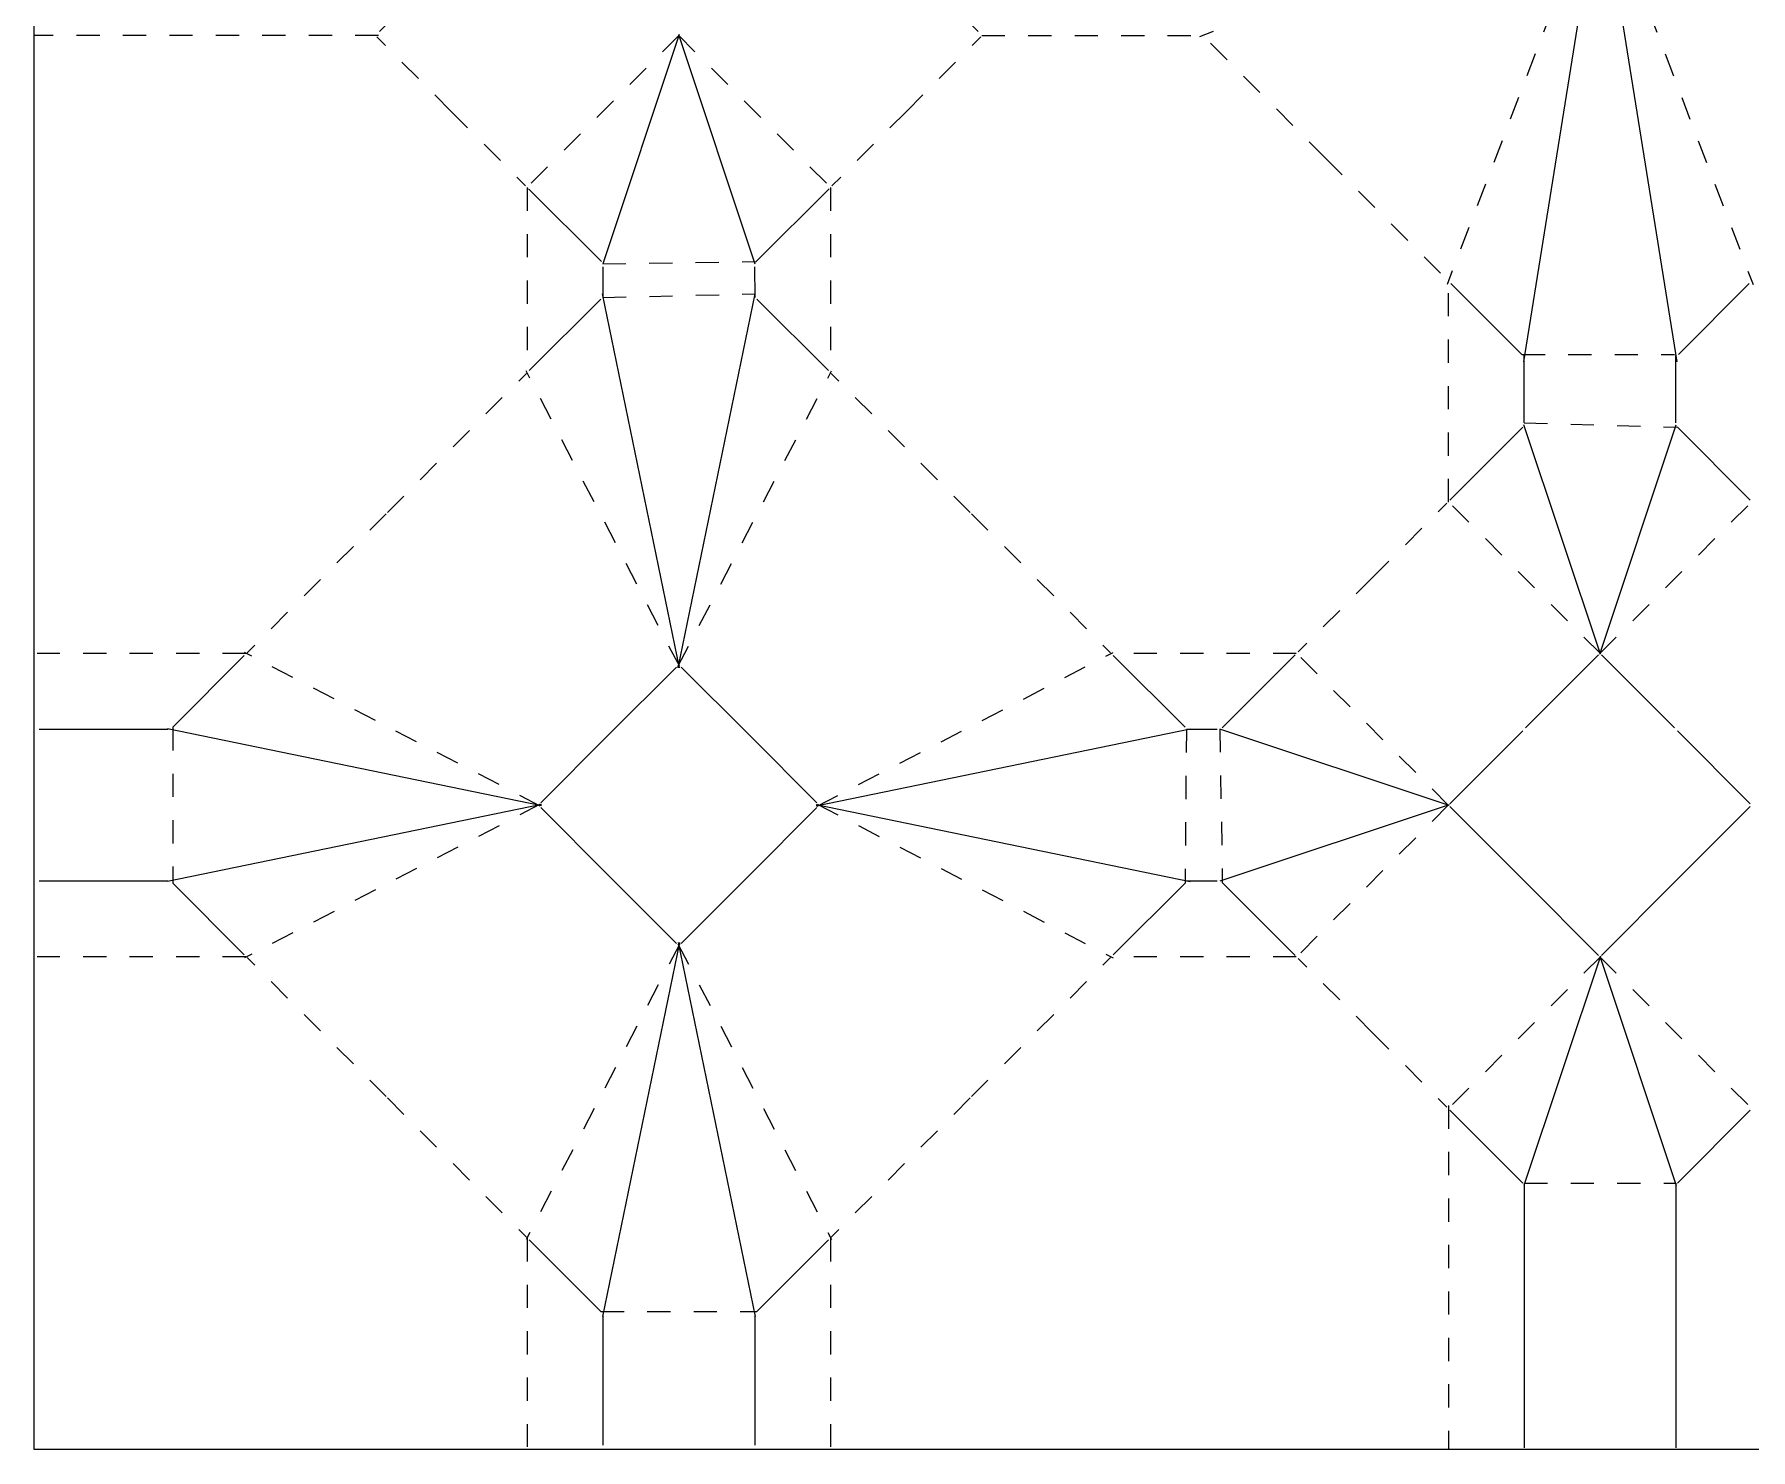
# Model space of a CAD drawing. Extents: x 10 to 200, y -288 to -9.
# Drawn here: x 10.1 to 114.4, y -241.6 to -155.6 of the extents above; entities that cross this region are included whole.
import ezdxf

# ---------------------------------------------------------------- set-up
doc = ezdxf.new("R2010")
doc.units = 0
for name, pattern in [('AI-LINETYPE-12', [2.822222, 1.411111, -1.411111]), ('AI-LINETYPE-13', [2.822222, 1.411111, -1.411111]), ('AI-LINETYPE-14', [2.822222, 1.411111, -1.411111]), ('AI-LINETYPE-145', [2.822222, 1.411111, -1.411111]), ('AI-LINETYPE-146', [2.822222, 1.411111, -1.411111]), ('AI-LINETYPE-147', [2.822222, 1.411111, -1.411111]), ('AI-LINETYPE-148', [2.822222, 1.411111, -1.411111]), ('AI-LINETYPE-149', [2.822222, 1.411111, -1.411111]), ('AI-LINETYPE-15', [2.822222, 1.411111, -1.411111]), ('AI-LINETYPE-150', [2.822222, 1.411111, -1.411111]), ('AI-LINETYPE-151', [2.822222, 1.411111, -1.411111]), ('AI-LINETYPE-152', [2.822222, 1.411111, -1.411111]), ('AI-LINETYPE-153', [2.822222, 1.411111, -1.411111]), ('AI-LINETYPE-154', [2.822222, 1.411111, -1.411111]), ('AI-LINETYPE-155', [2.822222, 1.411111, -1.411111]), ('AI-LINETYPE-156', [2.822222, 1.411111, -1.411111]), ('AI-LINETYPE-157', [2.822222, 1.411111, -1.411111]), ('AI-LINETYPE-158', [2.822222, 1.411111, -1.411111]), ('AI-LINETYPE-159', [2.822222, 1.411111, -1.411111]), ('AI-LINETYPE-16', [2.822222, 1.411111, -1.411111]), ('AI-LINETYPE-160', [2.822222, 1.411111, -1.411111]), ('AI-LINETYPE-161', [2.822222, 1.411111, -1.411111]), ('AI-LINETYPE-162', [2.822222, 1.411111, -1.411111]), ('AI-LINETYPE-163', [2.822222, 1.411111, -1.411111]), ('AI-LINETYPE-164', [2.822222, 1.411111, -1.411111]), ('AI-LINETYPE-165', [2.822222, 1.411111, -1.411111]), ('AI-LINETYPE-166', [2.822222, 1.411111, -1.411111]), ('AI-LINETYPE-167', [2.822222, 1.411111, -1.411111]), ('AI-LINETYPE-168', [2.822222, 1.411111, -1.411111]), ('AI-LINETYPE-17', [2.822222, 1.411111, -1.411111]), ('AI-LINETYPE-18', [2.822222, 1.411111, -1.411111]), ('AI-LINETYPE-19', [2.822222, 1.411111, -1.411111]), ('AI-LINETYPE-194', [2.822222, 1.411111, -1.411111]), ('AI-LINETYPE-195', [2.822222, 1.411111, -1.411111]), ('AI-LINETYPE-196', [2.822222, 1.411111, -1.411111]), ('AI-LINETYPE-197', [2.822222, 1.411111, -1.411111]), ('AI-LINETYPE-198', [2.822222, 1.411111, -1.411111]), ('AI-LINETYPE-199', [2.822222, 1.411111, -1.411111]), ('AI-LINETYPE-2', [2.822222, 1.411111, -1.411111]), ('AI-LINETYPE-20', [2.822222, 1.411111, -1.411111]), ('AI-LINETYPE-200', [2.822222, 1.411111, -1.411111]), ('AI-LINETYPE-203', [2.822222, 1.411111, -1.411111]), ('AI-LINETYPE-204', [2.822222, 1.411111, -1.411111]), ('AI-LINETYPE-21', [2.822222, 1.411111, -1.411111]), ('AI-LINETYPE-22', [2.822222, 1.411111, -1.411111]), ('AI-LINETYPE-23', [2.822222, 1.411111, -1.411111]), ('AI-LINETYPE-24', [2.822222, 1.411111, -1.411111]), ('AI-LINETYPE-53', [2.822222, 1.411111, -1.411111]), ('AI-LINETYPE-56', [2.822222, 1.411111, -1.411111]), ('AI-LINETYPE-57', [2.822222, 1.411111, -1.411111]), ('AI-LINETYPE-58', [2.822222, 1.411111, -1.411111]), ('AI-LINETYPE-59', [2.822222, 1.411111, -1.411111]), ('AI-LINETYPE-60', [2.822222, 1.411111, -1.411111]), ('AI-LINETYPE-61', [2.822222, 1.411111, -1.411111]), ('AI-LINETYPE-62', [2.822222, 1.411111, -1.411111]), ('AI-LINETYPE-63', [2.822222, 1.411111, -1.411111]), ('AI-LINETYPE-64', [2.822222, 1.411111, -1.411111]), ('AI-LINETYPE-65', [2.822222, 1.411111, -1.411111]), ('AI-LINETYPE-66', [2.822222, 1.411111, -1.411111]), ('AI-LINETYPE-77', [2.822222, 1.411111, -1.411111]), ('AI-LINETYPE-79', [2.822222, 1.411111, -1.411111])]:
    doc.linetypes.add(name, pattern=pattern)
for name, color, linetype in [('CUTLINE', 7, 'CONTINUOUS'), ('MOUNTAINLINE', 7, 'CONTINUOUS'), ('VALLEYLINE', 7, 'CONTINUOUS')]:
    doc.layers.add(name, color=color, linetype=linetype)

# ---------------------------------------------------------------- blocks, each defined once
blk = doc.blocks.new('BLOCK_3')
at = {"layer": 'VALLEYLINE', "color": 7, "linetype": 'AI-LINETYPE-2'}
blk.add_lwpolyline([(67.69, -155.65), (81.38, -155.65)], dxfattribs=at)
blk = doc.blocks.new('BLOCK_13')
at = {"layer": 'VALLEYLINE', "color": 7, "linetype": 'AI-LINETYPE-12'}
blk.add_lwpolyline([(58.49, -146.42), (67.74, -155.67)], dxfattribs=at)
blk = doc.blocks.new('BLOCK_14')
at = {"layer": 'VALLEYLINE', "color": 7, "linetype": 'AI-LINETYPE-13'}
blk.add_lwpolyline([(63.11, -160.26), (67.63, -155.74)], dxfattribs=at)
blk = doc.blocks.new('BLOCK_15')
at = {"layer": 'VALLEYLINE', "color": 7, "linetype": 'AI-LINETYPE-14'}
blk.add_lwpolyline([(49.27, -155.64), (58.52, -164.89)], dxfattribs=at)
blk = doc.blocks.new('BLOCK_16')
at = {"layer": 'VALLEYLINE', "color": 7, "linetype": 'AI-LINETYPE-15'}
blk.add_lwpolyline([(63.11, -160.26), (58.59, -164.78)], dxfattribs=at)
blk = doc.blocks.new('BLOCK_17')
at = {"layer": 'VALLEYLINE', "color": 7, "linetype": 'AI-LINETYPE-16'}
blk.add_lwpolyline([(49.3, -155.64), (40.05, -164.89)], dxfattribs=at)
blk = doc.blocks.new('BLOCK_18')
at = {"layer": 'VALLEYLINE', "color": 7, "linetype": 'AI-LINETYPE-17'}
blk.add_lwpolyline([(35.46, -160.26), (39.98, -164.78)], dxfattribs=at)
blk = doc.blocks.new('BLOCK_19')
at = {"layer": 'VALLEYLINE', "color": 7, "linetype": 'AI-LINETYPE-18'}
blk.add_lwpolyline([(40.08, -146.42), (30.83, -155.67)], dxfattribs=at)
blk = doc.blocks.new('BLOCK_20')
at = {"layer": 'VALLEYLINE', "color": 7, "linetype": 'AI-LINETYPE-19'}
blk.add_lwpolyline([(35.46, -160.26), (30.94, -155.74)], dxfattribs=at)
blk = doc.blocks.new('BLOCK_21')
at = {"layer": 'VALLEYLINE', "color": 7, "linetype": 'AI-LINETYPE-20'}
blk.add_lwpolyline([(31.04, -155.65), (10.13, -155.65)], dxfattribs=at)
blk = doc.blocks.new('BLOCK_22')
at = {"layer": 'VALLEYLINE', "color": 7, "linetype": 'AI-LINETYPE-21'}
blk.add_lwpolyline([(105.34, -146.23), (95.96, -170.78)], dxfattribs=at)
blk = doc.blocks.new('BLOCK_23')
at = {"layer": 'VALLEYLINE', "color": 7, "linetype": 'AI-LINETYPE-22'}
blk.add_lwpolyline([(88.58, -163.11), (95.95, -170.48)], dxfattribs=at)
blk = doc.blocks.new('BLOCK_24')
at = {"layer": 'VALLEYLINE', "color": 7, "linetype": 'AI-LINETYPE-23'}
blk.add_lwpolyline([(105.47, -146.36), (80.92, -155.73)], dxfattribs=at)
blk = doc.blocks.new('BLOCK_25')
at = {"layer": 'VALLEYLINE', "color": 7, "linetype": 'AI-LINETYPE-24'}
blk.add_lwpolyline([(88.58, -163.11), (81.21, -155.74)], dxfattribs=at)
blk = doc.blocks.new('BLOCK_54')
at = {"layer": 'VALLEYLINE', "color": 7, "linetype": 'AI-LINETYPE-53'}
blk.add_lwpolyline([(105.24, -211.61), (114.49, -220.86)], dxfattribs=at)
blk = doc.blocks.new('BLOCK_57')
at = {"layer": 'VALLEYLINE', "color": 7, "linetype": 'AI-LINETYPE-56'}
blk.add_lwpolyline([(105.27, -211.61), (96.02, -220.86)], dxfattribs=at)
blk = doc.blocks.new('BLOCK_58')
at = {"layer": 'VALLEYLINE', "color": 7, "linetype": 'AI-LINETYPE-57'}
blk.add_lwpolyline([(91.43, -216.23), (95.95, -220.75)], dxfattribs=at)
blk = doc.blocks.new('BLOCK_59')
at = {"layer": 'VALLEYLINE', "color": 7, "linetype": 'AI-LINETYPE-58'}
blk.add_lwpolyline([(96.05, -202.39), (86.8, -211.64)], dxfattribs=at)
blk = doc.blocks.new('BLOCK_60')
at = {"layer": 'VALLEYLINE', "color": 7, "linetype": 'AI-LINETYPE-59'}
blk.add_lwpolyline([(91.43, -216.23), (86.91, -211.71)], dxfattribs=at)
blk = doc.blocks.new('BLOCK_61')
at = {"layer": 'VALLEYLINE', "color": 7, "linetype": 'AI-LINETYPE-60'}
blk.add_lwpolyline([(96.04, -220.65), (96.04, -241.55)], dxfattribs=at)
blk = doc.blocks.new('BLOCK_62')
at = {"layer": 'VALLEYLINE', "color": 7, "linetype": 'AI-LINETYPE-61'}
blk.add_lwpolyline([(96.05, -202.42), (86.8, -193.17)], dxfattribs=at)
blk = doc.blocks.new('BLOCK_63')
at = {"layer": 'VALLEYLINE', "color": 7, "linetype": 'AI-LINETYPE-62'}
blk.add_lwpolyline([(91.43, -188.58), (86.91, -193.1)], dxfattribs=at)
blk = doc.blocks.new('BLOCK_64')
at = {"layer": 'VALLEYLINE', "color": 7, "linetype": 'AI-LINETYPE-63'}
blk.add_lwpolyline([(105.27, -193.2), (96.02, -183.95)], dxfattribs=at)
blk = doc.blocks.new('BLOCK_65')
at = {"layer": 'VALLEYLINE', "color": 7, "linetype": 'AI-LINETYPE-64'}
blk.add_lwpolyline([(91.43, -188.58), (95.95, -184.06)], dxfattribs=at)
blk = doc.blocks.new('BLOCK_66')
at = {"layer": 'VALLEYLINE', "color": 7, "linetype": 'AI-LINETYPE-65'}
blk.add_lwpolyline([(96.04, -184), (96.04, -170.31)], dxfattribs=at)
blk = doc.blocks.new('BLOCK_67')
at = {"layer": 'VALLEYLINE', "color": 7, "linetype": 'AI-LINETYPE-66'}
blk.add_lwpolyline([(105.24, -193.2), (114.49, -183.95)], dxfattribs=at)
blk = doc.blocks.new('BLOCK_78')
at = {"layer": 'VALLEYLINE', "color": 7, "linetype": 'AI-LINETYPE-77'}
blk.add_lwpolyline([(105.05, -146.36), (129.59, -155.73)], dxfattribs=at)
blk = doc.blocks.new('BLOCK_80')
at = {"layer": 'VALLEYLINE', "color": 7, "linetype": 'AI-LINETYPE-79'}
blk.add_lwpolyline([(105.18, -146.23), (114.55, -170.78)], dxfattribs=at)
blk = doc.blocks.new('BLOCK_146')
at = {"layer": 'VALLEYLINE', "color": 7, "linetype": 'AI-LINETYPE-145'}
blk.add_lwpolyline([(86.8, -193.19), (75.53, -193.19)], dxfattribs=at)
blk = doc.blocks.new('BLOCK_147')
at = {"layer": 'VALLEYLINE', "color": 7, "linetype": 'AI-LINETYPE-146'}
blk.add_lwpolyline([(86.8, -211.62), (75.53, -211.62)], dxfattribs=at)
blk = doc.blocks.new('BLOCK_148')
at = {"layer": 'VALLEYLINE', "color": 7, "linetype": 'AI-LINETYPE-147'}
blk.add_lwpolyline([(40.07, -164.89), (40.07, -176.16)], dxfattribs=at)
blk = doc.blocks.new('BLOCK_149')
at = {"layer": 'VALLEYLINE', "color": 7, "linetype": 'AI-LINETYPE-148'}
blk.add_lwpolyline([(58.5, -164.89), (58.5, -176.16)], dxfattribs=at)
blk = doc.blocks.new('BLOCK_150')
at = {"layer": 'VALLEYLINE', "color": 7, "linetype": 'AI-LINETYPE-149'}
blk.add_lwpolyline([(49.23, -193.99), (58.56, -176.03)], dxfattribs=at)
blk = doc.blocks.new('BLOCK_151')
at = {"layer": 'VALLEYLINE', "color": 7, "linetype": 'AI-LINETYPE-150'}
blk.add_lwpolyline([(66.99, -184.63), (58.54, -176.18)], dxfattribs=at)
blk = doc.blocks.new('BLOCK_152')
at = {"layer": 'VALLEYLINE', "color": 7, "linetype": 'AI-LINETYPE-151'}
blk.add_lwpolyline([(57.7, -202.46), (75.67, -193.13)], dxfattribs=at)
blk = doc.blocks.new('BLOCK_153')
at = {"layer": 'VALLEYLINE', "color": 7, "linetype": 'AI-LINETYPE-152'}
blk.add_lwpolyline([(67.07, -184.7), (75.52, -193.15)], dxfattribs=at)
blk = doc.blocks.new('BLOCK_154')
at = {"layer": 'VALLEYLINE', "color": 7, "linetype": 'AI-LINETYPE-153'}
blk.add_lwpolyline([(57.7, -202.35), (75.67, -211.68)], dxfattribs=at)
blk = doc.blocks.new('BLOCK_155')
at = {"layer": 'VALLEYLINE', "color": 7, "linetype": 'AI-LINETYPE-154'}
blk.add_lwpolyline([(67.07, -220.11), (75.52, -211.66)], dxfattribs=at)
blk = doc.blocks.new('BLOCK_156')
at = {"layer": 'VALLEYLINE', "color": 7, "linetype": 'AI-LINETYPE-155'}
blk.add_lwpolyline([(49.23, -210.82), (58.56, -228.79)], dxfattribs=at)
blk = doc.blocks.new('BLOCK_157')
at = {"layer": 'VALLEYLINE', "color": 7, "linetype": 'AI-LINETYPE-156'}
blk.add_lwpolyline([(66.99, -220.19), (58.54, -228.64)], dxfattribs=at)
blk = doc.blocks.new('BLOCK_158')
at = {"layer": 'VALLEYLINE', "color": 7, "linetype": 'AI-LINETYPE-157'}
blk.add_lwpolyline([(58.5, -228.71), (58.5, -241.38)], dxfattribs=at)
blk = doc.blocks.new('BLOCK_159')
at = {"layer": 'VALLEYLINE', "color": 7, "linetype": 'AI-LINETYPE-158'}
blk.add_lwpolyline([(49.34, -210.82), (40.01, -228.79)], dxfattribs=at)
blk = doc.blocks.new('BLOCK_160')
at = {"layer": 'VALLEYLINE', "color": 7, "linetype": 'AI-LINETYPE-159'}
blk.add_lwpolyline([(31.58, -220.19), (40.03, -228.64)], dxfattribs=at)
blk = doc.blocks.new('BLOCK_161')
at = {"layer": 'VALLEYLINE', "color": 7, "linetype": 'AI-LINETYPE-160'}
blk.add_lwpolyline([(40.87, -202.35), (22.91, -211.68)], dxfattribs=at)
blk = doc.blocks.new('BLOCK_162')
at = {"layer": 'VALLEYLINE', "color": 7, "linetype": 'AI-LINETYPE-161'}
blk.add_lwpolyline([(31.51, -220.11), (23.06, -211.66)], dxfattribs=at)
blk = doc.blocks.new('BLOCK_163')
at = {"layer": 'VALLEYLINE', "color": 7, "linetype": 'AI-LINETYPE-162'}
blk.add_lwpolyline([(40.07, -228.71), (40.07, -241.38)], dxfattribs=at)
blk = doc.blocks.new('BLOCK_164')
at = {"layer": 'VALLEYLINE', "color": 7, "linetype": 'AI-LINETYPE-163'}
blk.add_lwpolyline([(22.98, -211.62), (10.31, -211.62)], dxfattribs=at)
blk = doc.blocks.new('BLOCK_165')
at = {"layer": 'VALLEYLINE', "color": 7, "linetype": 'AI-LINETYPE-164'}
blk.add_lwpolyline([(40.87, -202.46), (22.91, -193.13)], dxfattribs=at)
blk = doc.blocks.new('BLOCK_166')
at = {"layer": 'VALLEYLINE', "color": 7, "linetype": 'AI-LINETYPE-165'}
blk.add_lwpolyline([(31.51, -184.7), (23.06, -193.15)], dxfattribs=at)
blk = doc.blocks.new('BLOCK_167')
at = {"layer": 'VALLEYLINE', "color": 7, "linetype": 'AI-LINETYPE-166'}
blk.add_lwpolyline([(49.34, -193.99), (40.01, -176.03)], dxfattribs=at)
blk = doc.blocks.new('BLOCK_168')
at = {"layer": 'VALLEYLINE', "color": 7, "linetype": 'AI-LINETYPE-167'}
blk.add_lwpolyline([(31.58, -184.63), (40.03, -176.18)], dxfattribs=at)
blk = doc.blocks.new('BLOCK_169')
at = {"layer": 'VALLEYLINE', "color": 7, "linetype": 'AI-LINETYPE-168'}
blk.add_lwpolyline([(22.98, -193.19), (10.31, -193.19)], dxfattribs=at)
blk = doc.blocks.new('BLOCK_200')
at = {"layer": 'MOUNTAINLINE', "color": 7}
blk.add_lwpolyline([(49.27, -155.6), (53.91, -169.53)], dxfattribs=at)
blk = doc.blocks.new('BLOCK_201')
at = {"layer": 'MOUNTAINLINE', "color": 7}
blk.add_lwpolyline([(49.3, -155.6), (44.66, -169.53)], dxfattribs=at)
blk = doc.blocks.new('BLOCK_206')
at = {"layer": 'MOUNTAINLINE', "color": 7}
blk.add_lwpolyline([(105.3, -146.14), (100.6, -175.47)], dxfattribs=at)
blk = doc.blocks.new('BLOCK_210')
at = {"layer": 'MOUNTAINLINE', "color": 7}
blk.add_lwpolyline([(105.24, -211.57), (109.88, -225.5)], dxfattribs=at)
blk = doc.blocks.new('BLOCK_211')
at = {"layer": 'MOUNTAINLINE', "color": 7}
blk.add_lwpolyline([(109.86, -225.36), (109.86, -241.45)], dxfattribs=at)
blk = doc.blocks.new('BLOCK_212')
at = {"layer": 'MOUNTAINLINE', "color": 7}
blk.add_lwpolyline([(105.27, -211.57), (100.63, -225.5)], dxfattribs=at)
blk = doc.blocks.new('BLOCK_213')
at = {"layer": 'MOUNTAINLINE', "color": 7}
blk.add_lwpolyline([(96.09, -202.39), (82.16, -207.03)], dxfattribs=at)
blk = doc.blocks.new('BLOCK_214')
at = {"layer": 'MOUNTAINLINE', "color": 7}
blk.add_lwpolyline([(100.65, -225.36), (100.65, -241.45)], dxfattribs=at)
blk = doc.blocks.new('BLOCK_215')
at = {"layer": 'MOUNTAINLINE', "color": 7}
blk.add_lwpolyline([(96.09, -202.42), (82.16, -197.78)], dxfattribs=at)
blk = doc.blocks.new('BLOCK_216')
at = {"layer": 'MOUNTAINLINE', "color": 7}
blk.add_lwpolyline([(105.27, -193.24), (100.63, -179.31)], dxfattribs=at)
blk = doc.blocks.new('BLOCK_217')
at = {"layer": 'MOUNTAINLINE', "color": 7}
blk.add_lwpolyline([(100.65, -179.19), (100.65, -175.08)], dxfattribs=at)
blk = doc.blocks.new('BLOCK_218')
at = {"layer": 'MOUNTAINLINE', "color": 7}
blk.add_lwpolyline([(105.24, -193.24), (109.88, -179.31)], dxfattribs=at)
blk = doc.blocks.new('BLOCK_220')
at = {"layer": 'MOUNTAINLINE', "color": 7}
blk.add_lwpolyline([(109.86, -179.19), (109.86, -175.09)], dxfattribs=at)
blk = doc.blocks.new('BLOCK_241')
at = {"layer": 'MOUNTAINLINE', "color": 7}
blk.add_lwpolyline([(105.21, -146.14), (109.91, -175.47)], dxfattribs=at)
blk = doc.blocks.new('BLOCK_282')
at = {"layer": 'MOUNTAINLINE', "color": 7}
blk.add_lwpolyline([(81.99, -197.8), (80.12, -197.8)], dxfattribs=at)
blk = doc.blocks.new('BLOCK_283')
at = {"layer": 'MOUNTAINLINE', "color": 7}
blk.add_lwpolyline([(81.99, -207.02), (80.12, -207.02)], dxfattribs=at)
blk = doc.blocks.new('BLOCK_284')
at = {"layer": 'MOUNTAINLINE', "color": 7}
blk.add_lwpolyline([(44.68, -169.7), (44.68, -171.57)], dxfattribs=at)
blk = doc.blocks.new('BLOCK_285')
at = {"layer": 'MOUNTAINLINE', "color": 7}
blk.add_lwpolyline([(53.89, -169.7), (53.9, -171.57)], dxfattribs=at)
blk = doc.blocks.new('BLOCK_286')
at = {"layer": 'MOUNTAINLINE', "color": 7}
blk.add_lwpolyline([(49.25, -194.07), (53.93, -171.35)], dxfattribs=at)
blk = doc.blocks.new('BLOCK_287')
at = {"layer": 'MOUNTAINLINE', "color": 7}
blk.add_lwpolyline([(57.63, -202.45), (80.35, -197.76)], dxfattribs=at)
blk = doc.blocks.new('BLOCK_288')
at = {"layer": 'MOUNTAINLINE', "color": 7}
blk.add_lwpolyline([(57.63, -202.37), (80.35, -207.05)], dxfattribs=at)
blk = doc.blocks.new('BLOCK_289')
at = {"layer": 'MOUNTAINLINE', "color": 7}
blk.add_lwpolyline([(49.25, -210.75), (53.93, -233.47)], dxfattribs=at)
blk = doc.blocks.new('BLOCK_290')
at = {"layer": 'MOUNTAINLINE', "color": 7}
blk.add_lwpolyline([(53.9, -233.43), (53.9, -241.28)], dxfattribs=at)
blk = doc.blocks.new('BLOCK_291')
at = {"layer": 'MOUNTAINLINE', "color": 7}
blk.add_lwpolyline([(49.32, -210.75), (44.64, -233.47)], dxfattribs=at)
blk = doc.blocks.new('BLOCK_292')
at = {"layer": 'MOUNTAINLINE', "color": 7}
blk.add_lwpolyline([(40.95, -202.37), (18.23, -207.05)], dxfattribs=at)
blk = doc.blocks.new('BLOCK_293')
at = {"layer": 'MOUNTAINLINE', "color": 7}
blk.add_lwpolyline([(44.68, -233.43), (44.68, -241.28)], dxfattribs=at)
blk = doc.blocks.new('BLOCK_294')
at = {"layer": 'MOUNTAINLINE', "color": 7}
blk.add_lwpolyline([(18.27, -207.02), (10.42, -207.02)], dxfattribs=at)
blk = doc.blocks.new('BLOCK_295')
at = {"layer": 'MOUNTAINLINE', "color": 7}
blk.add_lwpolyline([(40.95, -202.45), (18.23, -197.76)], dxfattribs=at)
blk = doc.blocks.new('BLOCK_296')
at = {"layer": 'MOUNTAINLINE', "color": 7}
blk.add_lwpolyline([(49.33, -194.07), (44.64, -171.35)], dxfattribs=at)
blk = doc.blocks.new('BLOCK_297')
at = {"layer": 'MOUNTAINLINE', "color": 7}
blk.add_lwpolyline([(18.27, -197.8), (10.42, -197.8)], dxfattribs=at)
blk = doc.blocks.new('BLOCK_354')
at = {"layer": 'MOUNTAINLINE', "color": 7}
blk.add_lwpolyline([(109.86, -207.01), (114.38, -202.49)], dxfattribs=at)
blk = doc.blocks.new('BLOCK_355')
at = {"layer": 'MOUNTAINLINE', "color": 7}
blk.add_lwpolyline([(109.86, -207.01), (105.34, -211.54)], dxfattribs=at)
blk = doc.blocks.new('BLOCK_356')
at = {"layer": 'MOUNTAINLINE', "color": 7}
blk.add_lwpolyline([(100.65, -207.01), (105.16, -211.53)], dxfattribs=at)
blk = doc.blocks.new('BLOCK_357')
at = {"layer": 'MOUNTAINLINE', "color": 7}
blk.add_lwpolyline([(100.65, -207.01), (96.12, -202.49)], dxfattribs=at)
blk = doc.blocks.new('BLOCK_358')
at = {"layer": 'MOUNTAINLINE', "color": 7}
blk.add_lwpolyline([(100.56, -197.89), (96.12, -202.32)], dxfattribs=at)
blk = doc.blocks.new('BLOCK_359')
at = {"layer": 'MOUNTAINLINE', "color": 7}
blk.add_lwpolyline([(100.73, -197.71), (105.16, -193.28)], dxfattribs=at)
blk = doc.blocks.new('BLOCK_360')
at = {"layer": 'MOUNTAINLINE', "color": 7}
blk.add_lwpolyline([(109.77, -197.71), (105.34, -193.28)], dxfattribs=at)
blk = doc.blocks.new('BLOCK_361')
at = {"layer": 'MOUNTAINLINE', "color": 7}
blk.add_lwpolyline([(109.95, -197.89), (114.38, -202.32)], dxfattribs=at)
blk = doc.blocks.new('BLOCK_362')
at = {"layer": 'MOUNTAINLINE', "color": 7}
blk.add_lwpolyline([(53.55, -198.14), (49.42, -194.02)], dxfattribs=at)
blk = doc.blocks.new('BLOCK_363')
at = {"layer": 'MOUNTAINLINE', "color": 7}
blk.add_lwpolyline([(53.55, -198.14), (57.68, -202.27)], dxfattribs=at)
blk = doc.blocks.new('BLOCK_364')
at = {"layer": 'MOUNTAINLINE', "color": 7}
blk.add_lwpolyline([(53.55, -206.67), (57.68, -202.54)], dxfattribs=at)
blk = doc.blocks.new('BLOCK_365')
at = {"layer": 'MOUNTAINLINE', "color": 7}
blk.add_lwpolyline([(53.55, -206.67), (49.42, -210.8)], dxfattribs=at)
blk = doc.blocks.new('BLOCK_366')
at = {"layer": 'MOUNTAINLINE', "color": 7}
blk.add_lwpolyline([(45.02, -206.67), (49.15, -210.8)], dxfattribs=at)
blk = doc.blocks.new('BLOCK_367')
at = {"layer": 'MOUNTAINLINE', "color": 7}
blk.add_lwpolyline([(45.02, -206.67), (40.9, -202.54)], dxfattribs=at)
blk = doc.blocks.new('BLOCK_368')
at = {"layer": 'MOUNTAINLINE', "color": 7}
blk.add_lwpolyline([(45.02, -198.14), (40.9, -202.27)], dxfattribs=at)
blk = doc.blocks.new('BLOCK_369')
at = {"layer": 'MOUNTAINLINE', "color": 7}
blk.add_lwpolyline([(45.02, -198.14), (49.15, -194.02)], dxfattribs=at)
blk = doc.blocks.new('BLOCK_378')
at = {"layer": 'MOUNTAINLINE', "color": 7}
blk.add_lwpolyline([(114.38, -220.93), (109.95, -225.36)], dxfattribs=at)
blk = doc.blocks.new('BLOCK_379')
at = {"layer": 'MOUNTAINLINE', "color": 7}
blk.add_lwpolyline([(96.12, -220.93), (100.56, -225.36)], dxfattribs=at)
blk = doc.blocks.new('BLOCK_394')
at = {"layer": 'MOUNTAINLINE', "color": 7}
blk.add_lwpolyline([(58.38, -228.8), (54.02, -233.16)], dxfattribs=at)
blk = doc.blocks.new('BLOCK_395')
at = {"layer": 'MOUNTAINLINE', "color": 7}
blk.add_lwpolyline([(40.2, -228.8), (44.55, -233.16)], dxfattribs=at)
blk = doc.blocks.new('BLOCK_396')
at = {"layer": 'MOUNTAINLINE', "color": 7}
blk.add_lwpolyline([(22.89, -211.5), (18.54, -207.14)], dxfattribs=at)
blk = doc.blocks.new('BLOCK_397')
at = {"layer": 'MOUNTAINLINE', "color": 7}
blk.add_lwpolyline([(22.89, -193.32), (18.54, -197.67)], dxfattribs=at)
blk = doc.blocks.new('BLOCK_406')
at = {"layer": 'MOUNTAINLINE', "color": 7}
blk.add_lwpolyline([(58.42, -164.96), (53.98, -169.39)], dxfattribs=at)
blk = doc.blocks.new('BLOCK_407')
at = {"layer": 'MOUNTAINLINE', "color": 7}
blk.add_lwpolyline([(40.16, -164.96), (44.59, -169.39)], dxfattribs=at)
blk = doc.blocks.new('BLOCK_408')
at = {"layer": 'MOUNTAINLINE', "color": 7}
blk.add_lwpolyline([(96.19, -170.71), (100.5, -175.03)], dxfattribs=at)
blk = doc.blocks.new('BLOCK_420')
at = {"layer": 'MOUNTAINLINE', "color": 7}
blk.add_lwpolyline([(86.73, -211.54), (82.3, -207.1)], dxfattribs=at)
blk = doc.blocks.new('BLOCK_421')
at = {"layer": 'MOUNTAINLINE', "color": 7}
blk.add_lwpolyline([(86.73, -193.28), (82.3, -197.71)], dxfattribs=at)
blk = doc.blocks.new('BLOCK_422')
at = {"layer": 'MOUNTAINLINE', "color": 7}
blk.add_lwpolyline([(96.12, -183.88), (100.56, -179.45)], dxfattribs=at)
blk = doc.blocks.new('BLOCK_423')
at = {"layer": 'MOUNTAINLINE', "color": 7}
blk.add_lwpolyline([(114.38, -183.88), (109.95, -179.45)], dxfattribs=at)
blk = doc.blocks.new('BLOCK_427')
at = {"layer": 'MOUNTAINLINE', "color": 7}
blk.add_lwpolyline([(114.32, -170.71), (110.01, -175.03)], dxfattribs=at)
blk = doc.blocks.new('BLOCK_442')
at = {"layer": 'MOUNTAINLINE', "color": 7}
blk.add_lwpolyline([(58.38, -176.01), (54.02, -171.66)], dxfattribs=at)
blk = doc.blocks.new('BLOCK_443')
at = {"layer": 'MOUNTAINLINE', "color": 7}
blk.add_lwpolyline([(75.68, -193.32), (80.04, -197.67)], dxfattribs=at)
blk = doc.blocks.new('BLOCK_444')
at = {"layer": 'MOUNTAINLINE', "color": 7}
blk.add_lwpolyline([(75.68, -211.5), (80.04, -207.14)], dxfattribs=at)
blk = doc.blocks.new('BLOCK_445')
at = {"layer": 'MOUNTAINLINE', "color": 7}
blk.add_lwpolyline([(40.2, -176.01), (44.55, -171.66)], dxfattribs=at)

msp = doc.modelspace()

# ---------------------------------------------------------------- linework, layer by layer
at = {"layer": 'CUTLINE', "color": 7}
msp.add_lwpolyline([(10.13, -51.32), (200.38, -51.32), (200.38, -241.55), (10.13, -241.55), (10.13, -51.32)], dxfattribs=at)
at = {"layer": 'VALLEYLINE', "color": 7, "linetype": 'AI-LINETYPE-194'}
msp.add_lwpolyline([(44.66, -169.53), (53.98, -169.39)], dxfattribs=at)
at = {"layer": 'VALLEYLINE', "color": 7, "linetype": 'AI-LINETYPE-195'}
msp.add_lwpolyline([(44.68, -171.57), (53.93, -171.35)], dxfattribs=at)
at = {"layer": 'VALLEYLINE', "color": 7, "linetype": 'AI-LINETYPE-203'}
msp.add_lwpolyline([(100.5, -175.03), (109.77, -175.03)], dxfattribs=at)
at = {"layer": 'VALLEYLINE', "color": 7, "linetype": 'AI-LINETYPE-204'}
msp.add_lwpolyline([(100.65, -179.19), (109.95, -179.45)], dxfattribs=at)
at = {"layer": 'VALLEYLINE', "color": 7, "linetype": 'AI-LINETYPE-196'}
msp.add_lwpolyline([(18.54, -197.67), (18.54, -207.14)], dxfattribs=at)
at = {"layer": 'VALLEYLINE', "color": 7, "linetype": 'AI-LINETYPE-197'}
msp.add_lwpolyline([(80.12, -197.8), (80.04, -207.14)], dxfattribs=at)
at = {"layer": 'VALLEYLINE', "color": 7, "linetype": 'AI-LINETYPE-198'}
msp.add_lwpolyline([(82.16, -197.78), (82.3, -207.1)], dxfattribs=at)
at = {"layer": 'VALLEYLINE', "color": 7, "linetype": 'AI-LINETYPE-200'}
msp.add_lwpolyline([(100.65, -225.36), (109.86, -225.36)], dxfattribs=at)
at = {"layer": 'VALLEYLINE', "color": 7, "linetype": 'AI-LINETYPE-199'}
msp.add_lwpolyline([(44.55, -233.16), (54.02, -233.16)], dxfattribs=at)

# ---------------------------------------------------------------- block references
at = {"layer": 'MOUNTAINLINE'}
for name in ['BLOCK_206', 'BLOCK_241', 'BLOCK_201', 'BLOCK_200', 'BLOCK_407', 'BLOCK_406', 'BLOCK_284', 'BLOCK_285', 'BLOCK_408', 'BLOCK_427', 'BLOCK_445', 'BLOCK_296', 'BLOCK_286', 'BLOCK_442', 'BLOCK_217', 'BLOCK_220', 'BLOCK_216', 'BLOCK_218', 'BLOCK_422', 'BLOCK_423', 'BLOCK_397', 'BLOCK_443', 'BLOCK_421', 'BLOCK_359', 'BLOCK_360', 'BLOCK_369', 'BLOCK_362', 'BLOCK_297', 'BLOCK_295', 'BLOCK_287', 'BLOCK_282', 'BLOCK_215', 'BLOCK_358', 'BLOCK_361', 'BLOCK_368', 'BLOCK_363', 'BLOCK_292', 'BLOCK_367', 'BLOCK_364', 'BLOCK_288', 'BLOCK_213', 'BLOCK_357', 'BLOCK_354', 'BLOCK_294', 'BLOCK_396', 'BLOCK_366', 'BLOCK_365', 'BLOCK_444', 'BLOCK_283', 'BLOCK_420', 'BLOCK_356', 'BLOCK_355', 'BLOCK_291', 'BLOCK_289', 'BLOCK_212', 'BLOCK_210', 'BLOCK_379', 'BLOCK_378', 'BLOCK_214', 'BLOCK_211', 'BLOCK_395', 'BLOCK_394', 'BLOCK_293', 'BLOCK_290']:
    msp.add_blockref(name, (0, 0), dxfattribs=at)
at = {"layer": 'VALLEYLINE'}
for name in ['BLOCK_19', 'BLOCK_13', 'BLOCK_24', 'BLOCK_22', 'BLOCK_78', 'BLOCK_80', 'BLOCK_21', 'BLOCK_20', 'BLOCK_17', 'BLOCK_15', 'BLOCK_14', 'BLOCK_3', 'BLOCK_25', 'BLOCK_18', 'BLOCK_16', 'BLOCK_23', 'BLOCK_148', 'BLOCK_149', 'BLOCK_66', 'BLOCK_168', 'BLOCK_167', 'BLOCK_150', 'BLOCK_151', 'BLOCK_65', 'BLOCK_64', 'BLOCK_67', 'BLOCK_166', 'BLOCK_153', 'BLOCK_63', 'BLOCK_169', 'BLOCK_165', 'BLOCK_152', 'BLOCK_146', 'BLOCK_62', 'BLOCK_161', 'BLOCK_154', 'BLOCK_59', 'BLOCK_164', 'BLOCK_162', 'BLOCK_159', 'BLOCK_156', 'BLOCK_155', 'BLOCK_147', 'BLOCK_57', 'BLOCK_54', 'BLOCK_60', 'BLOCK_58', 'BLOCK_160', 'BLOCK_157', 'BLOCK_61', 'BLOCK_163', 'BLOCK_158']:
    msp.add_blockref(name, (0, 0), dxfattribs=at)

doc.saveas('drawing.dxf')
